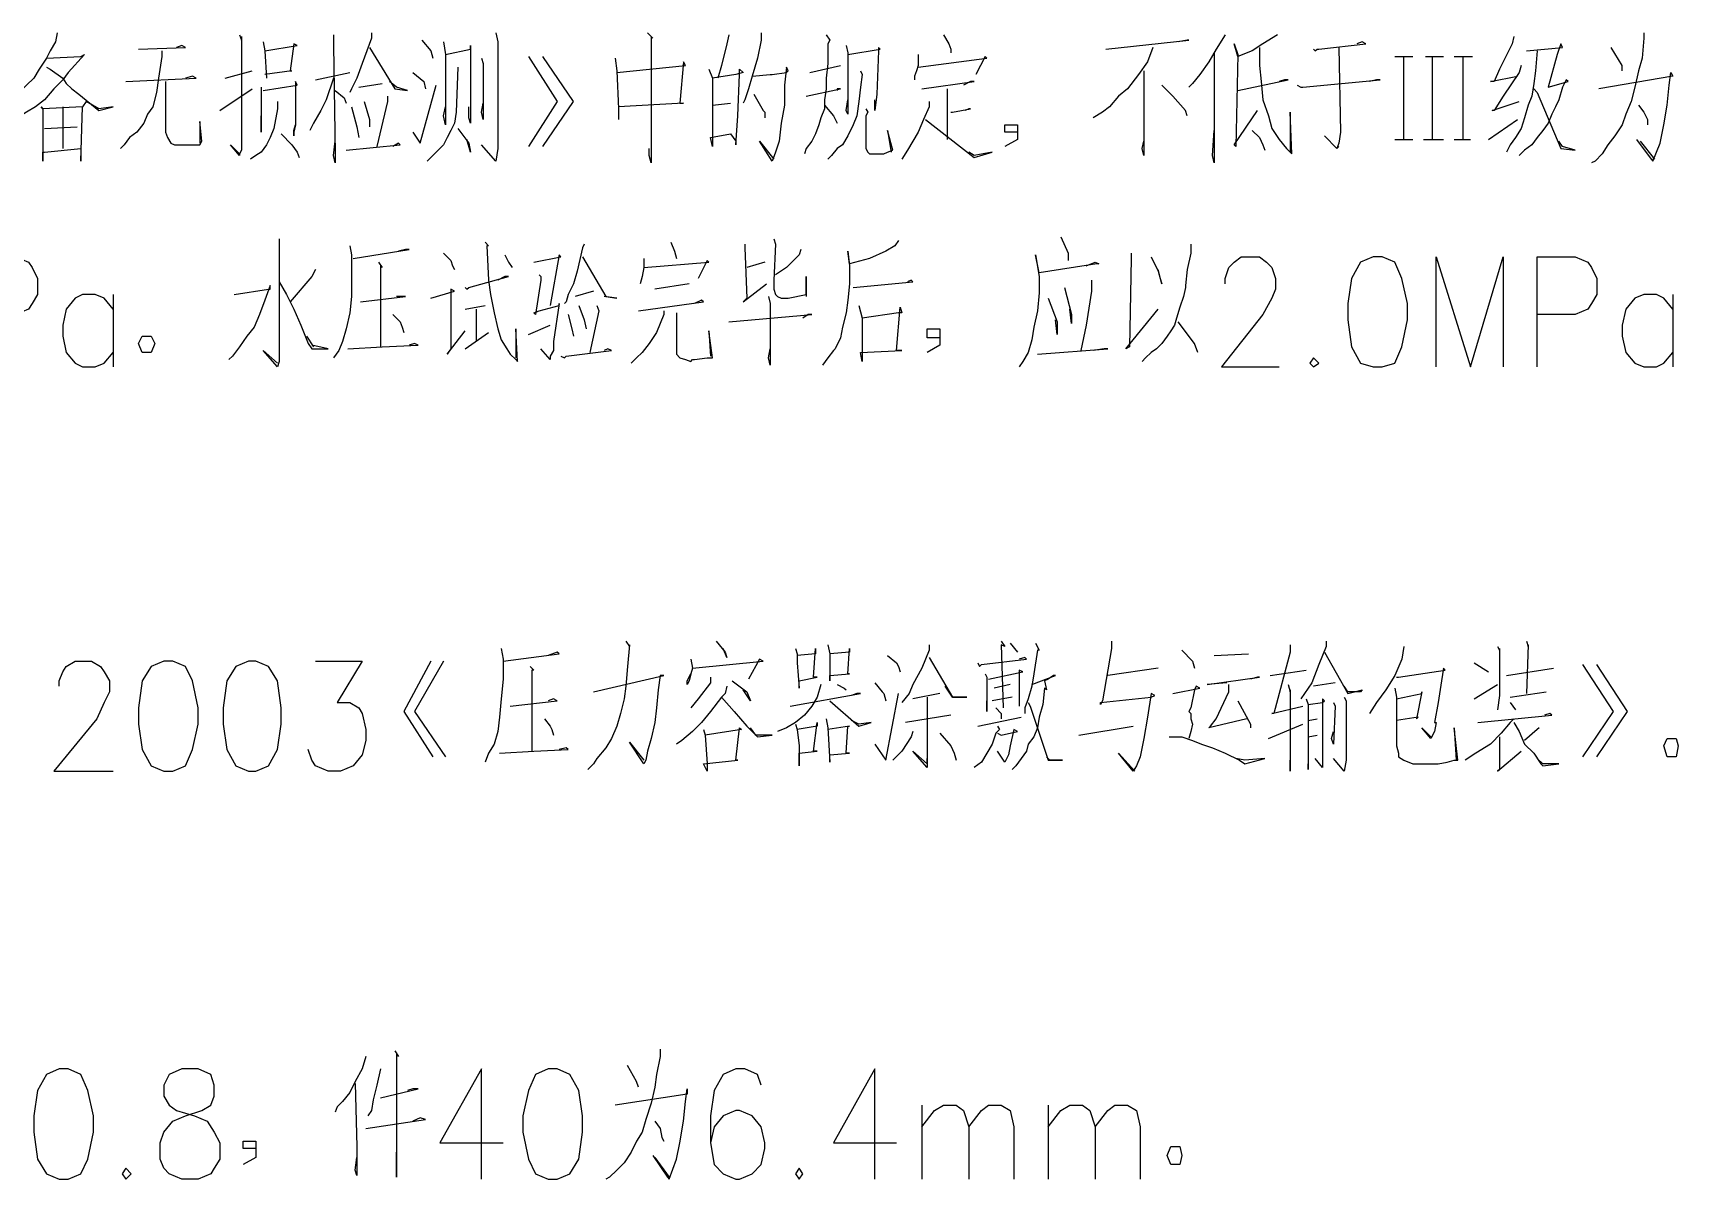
# Model space of a CAD drawing. Header units: millimetres. Extents: x -892 to 4698, y -3687 to 4524.
# Drawn here: x 3486 to 4080, y 3222 to 3636 of the extents above; entities that cross this region are included whole.
import ezdxf

# ---------------------------------------------------------------- set-up
doc = ezdxf.new("R2010")
doc.units = ezdxf.units.MM
doc.layers.add('1', color=7, linetype='Continuous')

msp = doc.modelspace()

# ---------------------------------------------------------------- linework, layer by layer
at = {"layer": '1', "color": 0, "lineweight": 25}
for points in [[(3494.34, 3636.13), (3493.69, 3632.88), (3491.73, 3629.62), (3490.43, 3627.01), (3487.82, 3623.1), (3485.87, 3619.84), (3483.26, 3617.24), (3481.96, 3615.93)], [(3560.16, 3635.48), (3560.81, 3633.53), (3560.81, 3634.83), (3560.81, 3593.77), (3560.16, 3592.47), (3560.16, 3591.82), (3556.9, 3595.73), (3560.16, 3592.47)], [(3594.05, 3635.48), (3594.05, 3632.88), (3594.05, 3631.57), (3594.7, 3592.47), (3594.7, 3589.21), (3594.05, 3591.82), (3594.7, 3597.03)], [(3607.74, 3636.13), (3607.74, 3634.18), (3604.48, 3625.06), (3602.52, 3619.84), (3600.57, 3615.93), (3599.92, 3614.63)], [(3652.7, 3636.13), (3653.36, 3632.88), (3653.36, 3627.01), (3653.36, 3613.32), (3653.36, 3600.94), (3653.36, 3594.43), (3652.7, 3589.86), (3647.49, 3595.73)], [(3707.45, 3636.13), (3709.4, 3634.18), (3708.75, 3634.83), (3708.75, 3589.21), (3708.1, 3591.82), (3708.1, 3594.43)], [(3736.77, 3635.48), (3736.12, 3632.22), (3734.17, 3624.4), (3732.86, 3619.84)], [(3748.5, 3636.13), (3748.5, 3633.53), (3747.2, 3627.01), (3745.25, 3620.49), (3743.94, 3615.93), (3742.64, 3612.02), (3741.99, 3610.72)], [(3771.97, 3635.48), (3773.27, 3633.53), (3772.62, 3632.22), (3772.62, 3625.06), (3771.97, 3619.84), (3771.97, 3615.93), (3771.31, 3612.02), (3771.31, 3608.76), (3770.01, 3605.5), (3769.36, 3602.9), (3768.06, 3599.64), (3766.75, 3597.03), (3764.8, 3594.43), (3764.15, 3592.47)], [(3814.33, 3635.48), (3816.28, 3632.22), (3816.93, 3630.27), (3816.93, 3628.97)], [(3915.99, 3635.48), (3912.73, 3630.27), (3910.13, 3625.71), (3906.87, 3621.15), (3904.26, 3617.89), (3902.96, 3616.58)], [(3934.89, 3635.48), (3929.68, 3632.22), (3925.77, 3629.62), (3920.55, 3627.66), (3919.25, 3632.22), (3920.55, 3628.31), (3919.9, 3595.08), (3919.25, 3595.73), (3927.72, 3608.11)], [(4067.19, 3636.13), (4067.19, 3634.18), (4066.54, 3627.01), (4065.23, 3622.45), (4063.93, 3616.58), (4062.62, 3611.37), (4060.67, 3606.81), (4059.37, 3602.9), (4056.76, 3598.99), (4054.15, 3595.73), (4052.2, 3592.47), (4049.59, 3589.86), (4048.29, 3589.21)], [(3532.14, 3629.62), (3532.14, 3627.66), (3530.84, 3619.84), (3530.18, 3614.63), (3528.88, 3609.41), (3526.93, 3606.81), (3525.62, 3603.55), (3523.02, 3600.29), (3520.41, 3598.34), (3518.45, 3595.73), (3517.15, 3594.43)], [(3523.67, 3630.27), (3540.61, 3630.92), (3539.31, 3631.57), (3537.35, 3630.92)], [(3568.64, 3632.88), (3569.29, 3629.62), (3569.94, 3619.84)], [(3569.29, 3629.62), (3581.02, 3631.57), (3579.71, 3632.22), (3578.41, 3622.45), (3579.06, 3622.45), (3569.29, 3621.15)], [(3607.09, 3630.92), (3616.21, 3615.93), (3620.77, 3615.28), (3616.86, 3616.58), (3614.25, 3618.54)], [(3625.98, 3633.53), (3629.24, 3629.62), (3629.89, 3627.01)], [(3633.81, 3632.88), (3634.46, 3628.31), (3634.46, 3616.58), (3634.46, 3608.11), (3634.46, 3602.9), (3633.81, 3606.16), (3634.46, 3609.41)], [(3634.46, 3628.31), (3643.58, 3630.27), (3643.58, 3631.57), (3643.58, 3619.19), (3643.58, 3608.76), (3643.58, 3608.11), (3643.58, 3603.55), (3642.93, 3605.5), (3642.93, 3609.41)], [(3779.13, 3631.57), (3779.79, 3628.97), (3779.79, 3610.72), (3779.79, 3606.81), (3779.13, 3608.11), (3779.79, 3612.02)], [(3779.79, 3628.31), (3791.52, 3630.27), (3790.87, 3630.92), (3790.87, 3629.62), (3790.21, 3613.98), (3789.56, 3608.11), (3789.56, 3610.07), (3789.56, 3612.02)], [(3889.92, 3630.92), (3887.97, 3625.71), (3884.71, 3621.15), (3880.8, 3615.93), (3877.54, 3613.32), (3874.28, 3609.41), (3871.68, 3607.46), (3868.42, 3605.5)], [(3872.98, 3630.27), (3902.96, 3633.53), (3902.31, 3633.53), (3899.05, 3632.88)], [(3928.37, 3630.92), (3928.37, 3624.4), (3929.03, 3618.54), (3929.68, 3612.02), (3931.63, 3606.16), (3932.94, 3601.59), (3935.54, 3597.68), (3938.15, 3594.43), (3940.1, 3592.47), (3939.45, 3607.46), (3939.45, 3593.12)], [(3947.93, 3630.27), (3948.58, 3629.62), (3949.23, 3630.27), (3949.88, 3630.27), (3966.82, 3632.22), (3965.52, 3632.88), (3963.57, 3632.22)], [(3957.05, 3630.92), (3957.7, 3600.29), (3957.05, 3596.38), (3956.4, 3594.43), (3951.84, 3598.99), (3956.4, 3594.43), (3957.05, 3595.08)], [(4020.26, 3634.83), (4019.61, 3632.22), (4015.05, 3623.1), (4013.1, 3618.54), (4011.79, 3618.54), (4021.57, 3620.49)], [(4028.74, 3629.62), (4028.08, 3622.45), (4027.43, 3617.89), (4026.78, 3613.32), (4025.48, 3610.07), (4024.17, 3605.5), (4022.87, 3601.59), (4020.92, 3598.34), (4018.96, 3595.73), (4017.66, 3593.12)], [(4024.83, 3629.62), (4037.86, 3630.92), (4037.21, 3632.22), (4035.91, 3628.31), (4032.65, 3616.58), (4039.82, 3618.54), (4039.16, 3619.19), (4037.86, 3616.58), (4036.56, 3612.02), (4035.25, 3609.41), (4033.95, 3606.81), (4032.65, 3603.55), (4030.69, 3600.94), (4028.74, 3598.34), (4026.78, 3595.73), (4024.17, 3593.77), (4022.22, 3591.82)], [(4059.37, 3622.45), (4059.37, 3624.4), (4055.46, 3630.92)], [(3490.43, 3627.01), (3502.81, 3627.66), (3504.12, 3628.31), (3498.25, 3621.8), (3496.3, 3619.19), (3493.04, 3615.93), (3489.78, 3612.02), (3486.52, 3609.41), (3483.26, 3607.46), (3480, 3605.5), (3478.05, 3604.85)], [(3490.43, 3623.75), (3491.73, 3623.1), (3496.3, 3619.84), (3497.6, 3617.89), (3499.55, 3615.93), (3502.16, 3613.98), (3509.33, 3608.11), (3514.54, 3609.41), (3509.33, 3608.76), (3504.77, 3611.37), (3503.46, 3609.41), (3489.13, 3608.76), (3488.48, 3609.41), (3489.13, 3608.76), (3489.13, 3589.86), (3489.13, 3593.12), (3489.78, 3593.12), (3502.81, 3594.43), (3502.81, 3589.86), (3503.46, 3609.41)], [(3639.02, 3623.75), (3638.37, 3607.46), (3637.72, 3603.55), (3636.41, 3600.94), (3635.11, 3598.34), (3633.81, 3595.73), (3631.2, 3593.12), (3629.89, 3591.82), (3627.94, 3589.86)], [(3647.49, 3627.01), (3648.14, 3625.06), (3648.14, 3604.85), (3647.49, 3607.46), (3648.14, 3610.72)], [(3664.44, 3627.66), (3674.86, 3611.37), (3664.44, 3595.08)], [(3669.65, 3595.08), (3680.73, 3611.37), (3669.65, 3627.66)], [(3695.72, 3627.01), (3696.37, 3622.45), (3697.02, 3608.76), (3697.02, 3604.85)], [(3696.37, 3621.8), (3721.13, 3624.4), (3720.48, 3625.71), (3719.18, 3610.72), (3720.48, 3610.72), (3697.02, 3609.41)], [(3745.25, 3620.49), (3751.76, 3621.15), (3752.41, 3621.15), (3757.63, 3621.8), (3758.28, 3622.45), (3757.63, 3623.75), (3756.98, 3617.24), (3756.98, 3610.07), (3755.67, 3603.55), (3755.02, 3597.03), (3753.72, 3593.12), (3752.41, 3589.86), (3747.85, 3597.03), (3753.07, 3590.52)], [(3766.1, 3621.8), (3777.18, 3624.4)], [(3805.2, 3628.31), (3805.2, 3625.71), (3805.2, 3624.4), (3804.55, 3622.45), (3803.9, 3620.49), (3803.9, 3619.19)], [(3805.2, 3623.75), (3829.97, 3627.01), (3829.32, 3627.66), (3826.06, 3621.15)], [(3912.08, 3628.97), (3912.08, 3589.21), (3911.43, 3591.82), (3912.08, 3600.94)], [(3977.25, 3627.66), (3983.77, 3627.66)], [(3980.51, 3597.68), (3980.51, 3627.66)], [(3988.33, 3627.66), (3994.85, 3627.66)], [(3990.94, 3597.68), (3990.94, 3627.66)], [(3998.76, 3627.66), (4005.28, 3627.66)], [(4002.02, 3597.68), (4002.02, 3627.66)], [(4022.87, 3624.4), (4022.22, 3621.8), (4016.35, 3613.32), (4013.1, 3608.11), (4012.44, 3608.11), (4022.22, 3611.37)], [(3519.11, 3618.54), (3544.52, 3619.84), (3543.22, 3620.49), (3540.61, 3619.84)], [(3533.44, 3618.54), (3533.44, 3616.58), (3533.44, 3610.07), (3533.44, 3603.55), (3533.44, 3600.29), (3534.09, 3598.34), (3535.4, 3596.38), (3536.7, 3595.73), (3538.66, 3595.73), (3541.26, 3595.73), (3545.83, 3595.73), (3546.48, 3597.03), (3545.83, 3604.2), (3545.83, 3596.38)], [(3554.95, 3619.84), (3564.72, 3622.45)], [(3568.64, 3615.28), (3581.02, 3617.24), (3580.37, 3618.54), (3580.37, 3602.9), (3579.71, 3600.29), (3579.71, 3598.99), (3579.71, 3600.94), (3580.37, 3602.9)], [(3594.05, 3619.84), (3591.44, 3612.02), (3589.49, 3608.11), (3586.88, 3603.55), (3585.58, 3600.94)], [(3587.53, 3619.19), (3599.92, 3621.8)], [(3603.18, 3616.58), (3611.65, 3617.89)], [(3622.73, 3621.8), (3626.64, 3618.54), (3627.29, 3615.93)], [(3729.61, 3623.1), (3730.91, 3619.84), (3730.91, 3610.72), (3730.91, 3602.9), (3730.91, 3595.08), (3730.26, 3598.34), (3737.43, 3599.64), (3739.38, 3597.03), (3739.38, 3595.73), (3740.03, 3606.16), (3740.68, 3621.15), (3740.68, 3623.1), (3741.99, 3621.8), (3739.38, 3621.15), (3730.91, 3619.84)], [(3784.35, 3622.45), (3785, 3621.15), (3784.35, 3616.58), (3783.7, 3611.37), (3783.04, 3606.16), (3781.74, 3602.9), (3779.79, 3598.99), (3777.83, 3595.73), (3775.88, 3594.43), (3773.92, 3591.82), (3772.62, 3590.52)], [(3806.51, 3615.93), (3825.41, 3618.54), (3824.1, 3618.54), (3821.5, 3617.24)], [(3886.67, 3622.45), (3886.67, 3619.84), (3886.67, 3593.12), (3886.67, 3591.82), (3886.01, 3594.43), (3886.67, 3597.03)], [(3920.55, 3615.28), (3938.8, 3619.19), (3937.5, 3619.19), (3935.54, 3618.54)], [(3942.06, 3617.24), (3943.36, 3616.58), (3944.02, 3616.58), (3972.04, 3619.19), (3970.73, 3619.19), (3968.13, 3618.54)], [(4064.58, 3597.68), (4069.79, 3590.52), (4070.45, 3589.86), (4073.05, 3596.38), (4074.36, 3602.9), (4075.66, 3610.07), (4076.31, 3617.24), (4076.96, 3621.8), (4077.61, 3620.49), (4050.89, 3615.93)], [(3552.99, 3608.11), (3564.72, 3615.93)], [(3567.98, 3616.58), (3567.98, 3613.98), (3567.98, 3600.29), (3567.98, 3602.9), (3567.98, 3606.16)], [(3594.7, 3615.28), (3597.96, 3612.67), (3598.61, 3610.72)], [(3613.6, 3613.32), (3613.6, 3611.37), (3609.69, 3595.08)], [(3622.73, 3600.29), (3625.33, 3596.38), (3631.2, 3617.24)], [(3745.9, 3613.98), (3749.16, 3608.11), (3749.81, 3607.46), (3749.81, 3605.5)], [(3764.8, 3613.32), (3777.18, 3615.93), (3775.88, 3615.93), (3775.88, 3615.28)], [(3815.63, 3615.93), (3815.63, 3613.98), (3815.63, 3597.68)], [(3902.31, 3606.16), (3901.65, 3608.11), (3897.09, 3613.32), (3893.18, 3617.24)], [(4027.43, 3615.93), (4028.74, 3614.63), (4037.21, 3594.43), (4042.42, 3593.77), (4037.86, 3595.08), (4036.56, 3597.03)], [(3496.3, 3609.41), (3496.3, 3594.43)], [(3573.85, 3611.37), (3573.85, 3608.76), (3572.55, 3601.59), (3571.24, 3598.34), (3569.94, 3595.73), (3567.98, 3593.12), (3566.03, 3591.82), (3564.07, 3590.52)], [(3600.57, 3609.41), (3602.52, 3602.25), (3603.18, 3598.34)], [(3605.13, 3611.37), (3607.09, 3604.85), (3607.09, 3602.25)], [(3730.91, 3610.07), (3737.43, 3610.72)], [(3771.31, 3610.07), (3774.57, 3606.16), (3775.88, 3603.55)], [(3786.3, 3608.76), (3786.96, 3607.46), (3786.3, 3606.16), (3786.3, 3595.73), (3786.3, 3594.43), (3786.96, 3593.12), (3787.61, 3592.47), (3788.91, 3592.47), (3792.82, 3592.47), (3794.12, 3593.12), (3796.08, 3593.77), (3794.12, 3600.94), (3795.43, 3593.12)], [(3809.11, 3611.37), (3809.11, 3609.41), (3807.16, 3604.85), (3805.2, 3600.29), (3803.25, 3597.03), (3801.29, 3593.77), (3799.34, 3590.52)], [(3816.93, 3607.46), (3817.59, 3607.46), (3824.1, 3608.76), (3823.45, 3608.76), (3822.15, 3608.11)], [(4065.23, 3610.07), (4067.19, 3607.46), (4068.49, 3604.85), (4068.49, 3602.9)], [(3489.78, 3601.59), (3501.51, 3602.25)], [(3639.02, 3601.59), (3642.93, 3596.38), (3643.58, 3593.12), (3642.28, 3597.68)], [(3807.81, 3604.85), (3825.41, 3591.17), (3831.92, 3593.12), (3825.41, 3591.82), (3823.45, 3593.12)], [(3841.05, 3600.29), (3836.48, 3600.29), (3836.48, 3602.9), (3841.05, 3602.9), (3841.05, 3597.68), (3836.48, 3595.08)], [(3925.77, 3600.94), (3928.37, 3598.34), (3929.68, 3595.73), (3930.33, 3593.77)], [(4011.14, 3597.68), (4021.57, 3604.85)], [(3575.15, 3599.64), (3579.06, 3595.73), (3581.02, 3593.12), (3581.67, 3591.17)], [(3598.61, 3593.77), (3618.16, 3595.73), (3617.51, 3596.38), (3615.56, 3595.08)], [(3977.25, 3597.68), (3983.77, 3597.68)], [(3987.68, 3597.68), (3994.85, 3597.68)], [(3998.76, 3597.68), (4004.62, 3597.68)], [(4065.88, 3597.03), (4071.1, 3590.52), (4070.45, 3590.52)], [(3574.5, 3561.84), (3574.5, 3558.58), (3574.5, 3520.78), (3574.5, 3517.52), (3573.85, 3515.57), (3568.64, 3521.43), (3573.85, 3516.87)], [(3599.92, 3559.23), (3600.57, 3555.98), (3600.57, 3548.81), (3600.57, 3540.99), (3599.92, 3535.12), (3598.61, 3529.26), (3597.31, 3524.69), (3596.01, 3521.43), (3594.05, 3518.83)], [(3648.79, 3560.54), (3650.1, 3559.23), (3649.45, 3559.23), (3650.1, 3546.85), (3650.75, 3541.64), (3652.05, 3535.12), (3653.36, 3529.26), (3654.66, 3525.35), (3656.61, 3522.09), (3657.92, 3520.13), (3659.87, 3518.18), (3660.52, 3517.52), (3659.87, 3529.26), (3659.87, 3518.83)], [(3684.64, 3559.89), (3683.99, 3558.58), (3682.03, 3550.11), (3680.73, 3545.55), (3678.77, 3541.64), (3678.12, 3539.03), (3677.47, 3538.38)], [(3715.92, 3560.54), (3717.22, 3557.28), (3717.87, 3554.67)], [(3742.64, 3559.89), (3742.64, 3558.58), (3743.29, 3540.33), (3741.99, 3539.03), (3750.46, 3545.55)], [(3753.07, 3561.84), (3753.72, 3559.89), (3753.07, 3546.85), (3753.07, 3543.59), (3753.72, 3541.64), (3754.37, 3540.99), (3755.67, 3540.33), (3756.98, 3540.33), (3758.28, 3540.33), (3764.8, 3541.64), (3764.8, 3548.15), (3764.8, 3540.99)], [(3798.03, 3561.19), (3796.73, 3559.23), (3793.47, 3557.28), (3787.61, 3554.67), (3780.44, 3552.72), (3779.79, 3557.28), (3780.44, 3552.06), (3780.44, 3551.41), (3780.44, 3545.55), (3779.79, 3539.68), (3779.13, 3535.12), (3777.83, 3529.91), (3777.18, 3526), (3775.22, 3522.09), (3774.57, 3521.43), (3772.62, 3518.83), (3770.66, 3516.22)], [(3856.69, 3562.49), (3859.29, 3556.63), (3859.29, 3554.02)], [(3903.61, 3559.89), (3903.61, 3557.28), (3903.61, 3556.63), (3902.31, 3550.76), (3901.65, 3544.9), (3901.65, 3544.24), (3901, 3540.99), (3899.7, 3537.08), (3898.4, 3533.17), (3897.74, 3530.56), (3896.44, 3528.6), (3895.14, 3526.65), (3893.18, 3524.04), (3891.23, 3522.09), (3889.27, 3520.78), (3887.32, 3518.83), (3886.01, 3517.52)], [(3465.67, 3515.57), (3465.67, 3555.32), (3479.35, 3555.32), (3483.91, 3553.37), (3485.22, 3551.41), (3487.17, 3547.5), (3487.17, 3541.64), (3485.22, 3538.38), (3483.91, 3536.42), (3479.35, 3534.47), (3465.67, 3534.47)], [(3601.22, 3554.67), (3621.42, 3557.93), (3620.12, 3557.93), (3617.51, 3557.28)], [(3610.34, 3553.37), (3611.65, 3551.41), (3611, 3552.06), (3611, 3522.74)], [(3633.81, 3556.63), (3636.41, 3554.02), (3637.06, 3552.06), (3637.72, 3550.76)], [(3655.96, 3555.98), (3657.27, 3553.37), (3658.57, 3551.41)], [(3666.39, 3553.37), (3676.17, 3555.32), (3675.51, 3555.98), (3672.26, 3537.73)], [(3683.99, 3555.32), (3692.46, 3540.99), (3696.37, 3540.33), (3691.81, 3540.99)], [(3706.14, 3554.67), (3706.14, 3551.41), (3705.49, 3548.15), (3704.84, 3545.55)], [(3706.14, 3551.41), (3729.61, 3553.37), (3728.95, 3554.02), (3725.7, 3547.5)], [(3749.81, 3553.37), (3743.29, 3551.41)], [(3762.84, 3557.93), (3762.19, 3555.98), (3757.63, 3551.41), (3753.72, 3548.81)], [(3865.81, 3552.06), (3869.07, 3553.37), (3870.37, 3552.72), (3869.72, 3552.72), (3848.87, 3549.46), (3847.56, 3555.98), (3848.87, 3548.15), (3848.87, 3542.29), (3848.22, 3535.77), (3846.91, 3529.91), (3846.26, 3525.35), (3844.96, 3520.78), (3843, 3517.52), (3841.7, 3515.57)], [(3882.1, 3556.63), (3882.1, 3554.67), (3881.45, 3522.74), (3880.15, 3522.09), (3891.88, 3536.42)], [(3889.27, 3555.32), (3891.88, 3550.11), (3892.53, 3547.5), (3893.18, 3545.55), (3891.88, 3550.76)], [(3915.99, 3545.55), (3915.99, 3547.5), (3917.3, 3551.41), (3919.25, 3553.37), (3921.86, 3555.32), (3928.37, 3555.32), (3930.98, 3553.37), (3932.94, 3551.41), (3934.24, 3547.5), (3934.24, 3543.59), (3932.94, 3540.33), (3929.68, 3534.47), (3914.69, 3515.57), (3935.54, 3515.57)], [(3969.43, 3555.32), (3964.87, 3553.37), (3961.61, 3547.5), (3960.31, 3538.38), (3960.31, 3532.51), (3961.61, 3522.74), (3964.87, 3516.87), (3969.43, 3515.57), (3972.69, 3515.57), (3977.25, 3516.87), (3979.86, 3522.74), (3981.81, 3532.51), (3981.81, 3538.38), (3979.86, 3547.5), (3977.25, 3553.37), (3972.69, 3555.32), (3969.43, 3555.32)], [(3992.24, 3515.57), (3992.24, 3555.32), (4004.62, 3515.57), (4016.35, 3555.32), (4016.35, 3515.57)], [(4028.74, 3515.57), (4028.74, 3555.32), (4042.42, 3555.32), (4046.98, 3553.37), (4048.29, 3551.41), (4050.24, 3547.5), (4050.24, 3541.64), (4048.29, 3538.38), (4046.98, 3536.42), (4042.42, 3534.47), (4028.74, 3534.47)], [(3587.53, 3550.76), (3586.23, 3548.15), (3578.41, 3539.03)], [(3641.63, 3544.24), (3642.28, 3543.59), (3642.93, 3544.24), (3657.27, 3548.15), (3655.96, 3548.15), (3653.36, 3546.85)], [(3668.35, 3548.81), (3669, 3548.15), (3669, 3546.85), (3667.04, 3534.47), (3666.39, 3535.12), (3668.35, 3535.77), (3675.51, 3537.73), (3675.51, 3538.38), (3673.56, 3524.69), (3673.56, 3521.43), (3672.26, 3519.48), (3672.26, 3518.18), (3669, 3522.09)], [(3781.74, 3544.24), (3803.25, 3546.2), (3802.6, 3546.85), (3801.29, 3546.2)], [(3867.77, 3546.85), (3867.77, 3542.94), (3865.81, 3530.56), (3863.86, 3521.43)], [(3514.54, 3536.42), (3511.29, 3540.33), (3508.03, 3541.64), (3503.46, 3541.64), (3500.86, 3540.33), (3497.6, 3536.42), (3496.3, 3530.56), (3496.3, 3526.65), (3497.6, 3520.78), (3500.86, 3516.87), (3503.46, 3515.57), (3508.03, 3515.57), (3511.29, 3516.87), (3514.54, 3520.78)], [(3514.54, 3541.64), (3514.54, 3515.57)], [(3558.21, 3541.64), (3570.59, 3543.59), (3571.24, 3543.59), (3571.24, 3544.9), (3569.29, 3539.68), (3567.33, 3534.47), (3565.38, 3529.91), (3562.77, 3526.65), (3560.16, 3522.74), (3557.56, 3519.48), (3556.25, 3518.18)], [(3574.5, 3546.2), (3577.11, 3541.64), (3579.71, 3536.42), (3582.32, 3530.56), (3584.93, 3524.04), (3586.23, 3522.09), (3592.1, 3522.09), (3586.23, 3523.39)], [(3603.83, 3539.03), (3620.12, 3540.99), (3619.47, 3540.99), (3616.86, 3540.99)], [(3629.24, 3540.33), (3637.72, 3542.94), (3636.41, 3543.59), (3636.41, 3541.64), (3636.41, 3522.09), (3635.11, 3520.13), (3641.63, 3528.6)], [(3687.9, 3542.94), (3681.38, 3540.99)], [(3722.44, 3545.55), (3710.05, 3543.59)], [(3751.11, 3540.99), (3751.76, 3538.38), (3751.76, 3516.22), (3751.11, 3518.83), (3751.76, 3522.09)], [(3857.99, 3544.24), (3860.6, 3534.47), (3860.6, 3531.21), (3859.95, 3536.42)], [(4077.61, 3536.42), (4074.36, 3540.33), (4071.75, 3541.64), (4067.19, 3541.64), (4063.93, 3540.33), (4060.67, 3536.42), (4059.37, 3530.56), (4059.37, 3526.65), (4060.67, 3520.78), (4063.93, 3516.87), (4067.19, 3515.57), (4071.75, 3515.57), (4074.36, 3516.87), (4077.61, 3520.78)], [(4077.61, 3541.64), (4077.61, 3515.57)], [(3615.56, 3534.47), (3618.16, 3531.86), (3618.82, 3529.91), (3619.47, 3527.95)], [(3641.63, 3536.42), (3648.79, 3537.73)], [(3645.54, 3536.42), (3645.54, 3524.69)], [(3678.77, 3534.47), (3680.08, 3529.26), (3680.73, 3526.65)], [(3682.68, 3537.73), (3684.64, 3532.51), (3685.29, 3529.26)], [(3689.2, 3537.73), (3689.85, 3535.77), (3686.59, 3520.78)], [(3713.31, 3535.77), (3713.31, 3534.47), (3710.71, 3527.95), (3708.1, 3524.04), (3705.49, 3520.78), (3703.54, 3518.83), (3701.58, 3516.87)], [(3704.19, 3535.77), (3727.65, 3539.03), (3727, 3539.68), (3724.39, 3538.38)], [(3717.87, 3535.12), (3717.87, 3533.82), (3717.87, 3527.95), (3717.87, 3523.39), (3717.87, 3520.13), (3719.18, 3518.83), (3721.13, 3518.18), (3723.09, 3517.52), (3723.74, 3518.18), (3724.39, 3518.18), (3728.95, 3518.83), (3730.91, 3518.83), (3729.61, 3528.6), (3730.26, 3519.48)], [(3736.77, 3531.86), (3766.75, 3534.47), (3765.45, 3534.47), (3763.49, 3533.17)], [(3783.7, 3537.73), (3785, 3533.17), (3785, 3526.65), (3785, 3517.52), (3784.35, 3520.78), (3799.34, 3521.43), (3797.38, 3521.43), (3798.69, 3537.08), (3799.34, 3535.12), (3798.03, 3535.12), (3785, 3533.17)], [(3852.13, 3540.33), (3855.38, 3531.86), (3855.38, 3527.3), (3854.73, 3532.51)], [(3664.44, 3527.3), (3672.26, 3530.56)], [(3813.02, 3526), (3808.46, 3526), (3808.46, 3529.26), (3813.02, 3529.26), (3813.02, 3523.39), (3808.46, 3520.78)], [(3906.22, 3520.78), (3904.91, 3524.04), (3899.05, 3531.86)], [(3528.23, 3526.65), (3529.53, 3524.04), (3528.23, 3520.78), (3524.97, 3520.78), (3523.67, 3524.04), (3524.97, 3526.65), (3528.23, 3526.65)], [(3584.28, 3526.65), (3586.88, 3522.74)], [(3599.27, 3522.09), (3611.65, 3522.74), (3624.68, 3523.39), (3623.38, 3524.04), (3621.42, 3523.39)], [(3641.63, 3522.09), (3650.1, 3527.95)], [(3676.17, 3519.48), (3677.47, 3518.83), (3678.12, 3519.48), (3694.41, 3521.43), (3693.11, 3522.09), (3691.81, 3521.43)], [(3848.22, 3520.13), (3873.63, 3522.09), (3872.33, 3522.09), (3868.42, 3521.43)], [(3947.93, 3518.83), (3946.62, 3516.87), (3947.93, 3515.57), (3949.88, 3516.87), (3947.93, 3518.83)], [(3699.63, 3416.51), (3700.93, 3414.56), (3700.93, 3415.21), (3700.28, 3407.39), (3699.63, 3400.22), (3698.98, 3395.66), (3697.67, 3390.44), (3696.37, 3385.88), (3694.41, 3381.32), (3692.46, 3378.06), (3689.2, 3374.15), (3687.9, 3372.2), (3685.94, 3370.24)], [(3732.21, 3416.51), (3735.47, 3412.6), (3736.12, 3410.65), (3734.82, 3413.9)], [(3835.18, 3416.51), (3836.48, 3414.56), (3835.18, 3415.21), (3835.83, 3392.4)], [(3838.44, 3415.86), (3841.05, 3412.6)], [(3847.56, 3415.86), (3848.87, 3413.25), (3848.22, 3413.25), (3846.91, 3404.78), (3846.26, 3400.22), (3844.96, 3395.66), (3843.65, 3392.4), (3843.65, 3390.44)], [(3874.93, 3416.51), (3874.93, 3413.9), (3871.68, 3395), (3871.02, 3393.7), (3871.02, 3394.35), (3889.27, 3396.31), (3890.58, 3396.96), (3889.27, 3397.61), (3887.97, 3389.14), (3886.67, 3381.32), (3885.36, 3374.8), (3884.06, 3371.54), (3882.76, 3369.59), (3877.54, 3376.11), (3883.41, 3369.59)], [(3952.49, 3416.51), (3952.49, 3414.56), (3949.88, 3408.04), (3947.27, 3401.52), (3944.67, 3397.61), (3943.36, 3395.66)], [(4024.83, 3416.51), (4025.48, 3414.56), (4025.48, 3415.21), (4024.83, 3397.61)], [(3654.66, 3413.9), (3655.31, 3409.99), (3655.31, 3402.83), (3654.66, 3395.66), (3654.01, 3389.14), (3653.36, 3383.93), (3652.05, 3379.36), (3650.1, 3376.11), (3648.79, 3372.85)], [(3655.31, 3409.34), (3675.51, 3411.95), (3674.86, 3412.6), (3671.6, 3411.3)], [(3723.09, 3409.99), (3723.74, 3406.74), (3723.09, 3404.78), (3722.44, 3402.17), (3721.78, 3400.87), (3721.78, 3402.17), (3723.09, 3404.78)], [(3723.74, 3406.74), (3749.16, 3409.34), (3747.85, 3409.99), (3743.94, 3402.83)], [(3760.89, 3413.9), (3761.54, 3411.95), (3761.54, 3408.69), (3762.19, 3399.57), (3762.19, 3402.17), (3768.71, 3403.48), (3767.4, 3403.48), (3768.06, 3413.9), (3768.06, 3411.95), (3761.54, 3411.3)], [(3772.62, 3415.21), (3773.27, 3411.95), (3773.27, 3406.74), (3773.27, 3402.17), (3773.27, 3404.13), (3780.44, 3404.78), (3779.79, 3404.78), (3780.44, 3413.9), (3780.44, 3412.6), (3773.27, 3411.95)], [(3794.12, 3411.3), (3797.38, 3408.69), (3798.03, 3407.39), (3798.69, 3405.43)], [(3809.11, 3415.21), (3809.11, 3413.25), (3806.51, 3406.74), (3803.25, 3400.87), (3801.94, 3397.61), (3799.34, 3394.35)], [(3809.11, 3410.65), (3817.59, 3396.31), (3822.8, 3396.31), (3817.59, 3396.31), (3814.98, 3400.22)], [(3826.71, 3408.69), (3827.36, 3407.39), (3828.01, 3408.04), (3844.3, 3409.99), (3843.65, 3410.65), (3841.7, 3409.99)], [(3900.35, 3413.25), (3904.26, 3409.34), (3904.91, 3406.74)], [(3912.08, 3411.3), (3924.46, 3411.95)], [(3939.45, 3415.21), (3939.45, 3412.6), (3933.59, 3390.44), (3932.94, 3390.44), (3944.02, 3393.05)], [(3951.84, 3412.6), (3960.31, 3397.61), (3965.52, 3398.92), (3964.87, 3398.26), (3960.31, 3398.26), (3959, 3400.22)], [(3980.51, 3414.56), (3979.86, 3409.99), (3977.25, 3404.13), (3973.99, 3398.92), (3970.73, 3394.35), (3968.13, 3390.44)], [(4014.4, 3414.56), (4015.05, 3413.25), (4015.05, 3413.9), (4015.05, 3396.96), (4014.4, 3391.75)], [(3494.99, 3400.22), (3494.99, 3402.17), (3496.3, 3405.43), (3497.6, 3407.39), (3500.86, 3409.34), (3506.72, 3409.34), (3509.98, 3407.39), (3511.29, 3405.43), (3513.24, 3402.17), (3513.24, 3398.26), (3511.29, 3394.35), (3508.68, 3388.49), (3493.04, 3369.59), (3514.54, 3369.59)], [(3532.79, 3409.34), (3528.23, 3407.39), (3524.97, 3402.17), (3523.67, 3392.4), (3523.67, 3386.53), (3524.97, 3377.41), (3528.23, 3371.54), (3532.79, 3369.59), (3536.05, 3369.59), (3540.61, 3371.54), (3543.22, 3377.41), (3545.17, 3386.53), (3545.17, 3392.4), (3543.22, 3402.17), (3540.61, 3407.39), (3536.05, 3409.34), (3532.79, 3409.34)], [(3563.42, 3409.34), (3558.86, 3407.39), (3555.6, 3402.17), (3554.3, 3392.4), (3554.3, 3386.53), (3555.6, 3377.41), (3558.86, 3371.54), (3563.42, 3369.59), (3566.03, 3369.59), (3570.59, 3371.54), (3573.85, 3377.41), (3575.15, 3386.53), (3575.15, 3392.4), (3573.85, 3402.17), (3570.59, 3407.39), (3566.03, 3409.34), (3563.42, 3409.34)], [(3587.53, 3409.34), (3604.48, 3409.34), (3595.35, 3394.35), (3599.92, 3394.35), (3603.18, 3392.4), (3604.48, 3390.44), (3605.78, 3384.58), (3605.78, 3380.67), (3604.48, 3375.45), (3601.22, 3371.54), (3596.66, 3369.59), (3592.1, 3369.59), (3587.53, 3371.54), (3586.23, 3373.5), (3584.93, 3377.41)], [(3629.24, 3409.34), (3619.47, 3391.09), (3629.89, 3374.8)], [(3633.81, 3409.34), (3623.38, 3391.09), (3634.46, 3374.8)], [(3665.09, 3407.39), (3666.39, 3406.08), (3665.74, 3406.08), (3665.74, 3376.76)], [(3687.9, 3398.26), (3713.31, 3404.13), (3712.01, 3404.13), (3711.36, 3398.92), (3710.71, 3392.4), (3710.05, 3387.18), (3708.75, 3381.32), (3707.45, 3376.76), (3706.8, 3373.5), (3706.14, 3372.2), (3700.93, 3380.02), (3706.14, 3373.5)], [(3829.32, 3404.78), (3829.97, 3403.48), (3829.97, 3395), (3829.97, 3391.09), (3829.97, 3393.05), (3829.97, 3395)], [(3830.62, 3402.83), (3843, 3405.43), (3841.7, 3406.08), (3841.7, 3403.48), (3841.7, 3393.05)], [(3846.26, 3400.87), (3854.73, 3404.13), (3854.08, 3404.13), (3852.13, 3402.83), (3850.82, 3402.17), (3851.47, 3398.92), (3850.82, 3399.57), (3850.17, 3393.7), (3848.87, 3389.14), (3848.22, 3385.23), (3846.91, 3381.97), (3844.96, 3379.36), (3844.3, 3376.76), (3842.35, 3374.15), (3840.39, 3371.54), (3839.09, 3370.24)], [(3891.88, 3406.74), (3873.63, 3404.13)], [(3932.28, 3404.13), (3945.32, 3406.08)], [(3977.9, 3403.48), (3978.56, 3403.48), (3995.5, 3406.08), (3994.85, 3406.74), (3994.2, 3402.17), (3992.89, 3394.35), (3991.59, 3387.18), (3992.24, 3387.18), (3991.59, 3383.93), (3990.29, 3381.32), (3987.03, 3385.23), (3990.29, 3381.97)], [(4005.93, 3408.69), (4011.14, 3405.43)], [(4017.66, 3404.13), (4034.6, 3406.74)], [(4045.03, 3408.04), (4056.11, 3391.09), (4045.03, 3374.8)], [(4050.24, 3374.8), (4061.32, 3391.09), (4050.24, 3408.04)], [(3736.12, 3400.22), (3735.47, 3397.61), (3734.17, 3396.31), (3730.26, 3391.09), (3727, 3387.18), (3723.74, 3383.93), (3719.83, 3380.67), (3717.87, 3379.36)], [(3730.26, 3403.48), (3730.26, 3401.52), (3725.7, 3395.66), (3723.09, 3392.4)], [(3738.08, 3402.17), (3743.29, 3398.26), (3744.59, 3395), (3741.99, 3398.92)], [(3770.01, 3400.87), (3768.71, 3396.31), (3766.75, 3393.05), (3764.15, 3389.79), (3760.89, 3387.18), (3757.63, 3385.23), (3754.37, 3383.93)], [(3775.88, 3400.87), (3778.48, 3399.57), (3779.13, 3398.92)], [(3789.56, 3401.52), (3792.17, 3398.26), (3792.82, 3397.61), (3793.47, 3395)], [(3838.44, 3400.87), (3832.57, 3399.57)], [(3897.09, 3397.61), (3906.87, 3399.57), (3905.56, 3400.22), (3904.91, 3398.92), (3903.61, 3392.4), (3902.96, 3391.09), (3903.61, 3390.44), (3903.61, 3388.49), (3904.26, 3386.53), (3903.61, 3383.93), (3902.96, 3381.32)], [(3916.64, 3401.52), (3909.48, 3400.87), (3928.37, 3403.48), (3927.72, 3403.48), (3925.12, 3402.83)], [(3923.81, 3388.49), (3910.13, 3385.23), (3910.78, 3385.88), (3912.73, 3388.49), (3917.3, 3398.26), (3917.3, 3400.87)], [(3938.8, 3400.87), (3939.45, 3398.26), (3939.45, 3398.92), (3939.45, 3389.14), (3939.45, 3377.41), (3939.45, 3376.76), (3939.45, 3369.59), (3939.45, 3371.54), (3939.45, 3373.5)], [(3955.75, 3401.52), (3947.93, 3400.22)], [(3977.25, 3399.57), (3977.9, 3396.31), (3977.9, 3378.71), (3978.56, 3376.11), (3978.56, 3374.8), (3980.51, 3373.5), (3983.77, 3372.2), (3988.33, 3372.2), (3992.89, 3372.2), (3996.15, 3372.85), (3998.76, 3373.5), (4000.06, 3373.5), (3998.76, 3385.23), (3999.41, 3373.5)], [(3977.9, 3395.66), (3987.03, 3397.61), (3987.03, 3398.26), (3985.07, 3388.49), (3985.72, 3389.14), (3977.9, 3387.84)], [(4005.93, 3395.66), (4014.4, 3400.87)], [(4018.96, 3396.31), (4031.99, 3398.26)], [(3657.92, 3393.05), (3674.86, 3395), (3673.56, 3395.66), (3671.6, 3395)], [(3734.17, 3396.31), (3738.73, 3391.09), (3743.29, 3385.88), (3747.2, 3381.97), (3752.41, 3382.62), (3746.55, 3382.62), (3744.59, 3385.23)], [(3758.93, 3393.05), (3784.35, 3397.61), (3783.04, 3397.61), (3781.09, 3396.96)], [(3773.27, 3395), (3783.7, 3385.88), (3788.26, 3387.18), (3783.7, 3386.53), (3781.09, 3387.84)], [(3789.56, 3379.36), (3793.47, 3373.5), (3798.03, 3397.61)], [(3813.02, 3397.61), (3803.25, 3395.66)], [(3808.46, 3396.31), (3808.46, 3374.15), (3808.46, 3370.89), (3803.25, 3376.76), (3808.46, 3372.2), (3808.46, 3374.15)], [(3839.09, 3396.31), (3831.92, 3395)], [(3833.23, 3392.4), (3835.18, 3390.44), (3835.18, 3388.49)], [(3844.96, 3394.35), (3845.61, 3393.05), (3852.13, 3373.5), (3857.34, 3373.5), (3852.78, 3373.5), (3851.47, 3374.8)], [(3920.55, 3395), (3925.12, 3386.53), (3925.12, 3385.23)], [(3945.32, 3395.66), (3945.97, 3393.7), (3945.97, 3370.24), (3945.97, 3372.2)], [(3945.97, 3393.7), (3951.18, 3394.35), (3951.84, 3395), (3951.18, 3395.66), (3951.18, 3387.18), (3951.18, 3377.41), (3951.18, 3373.5), (3951.18, 3370.89), (3948.58, 3374.15)], [(3955.09, 3394.35), (3955.75, 3393.05), (3955.09, 3379.36), (3954.44, 3381.32), (3955.09, 3383.93)], [(3959, 3396.31), (3959.66, 3395), (3959.66, 3373.5), (3959, 3369.59), (3955.09, 3374.15)], [(4018.96, 3394.35), (4020.92, 3391.75)], [(3670.3, 3388.49), (3672.26, 3385.88), (3672.91, 3384.58), (3673.56, 3382.62)], [(3760.89, 3386.53), (3761.54, 3384.58), (3762.19, 3378.71), (3762.19, 3377.41), (3762.19, 3371.54), (3762.19, 3376.11), (3768.71, 3376.76), (3767.4, 3376.76), (3768.71, 3387.18), (3768.71, 3385.88), (3761.54, 3384.58)], [(3771.97, 3388.49), (3772.62, 3385.23), (3773.27, 3372.85), (3773.27, 3375.45), (3780.44, 3376.11), (3779.13, 3376.11), (3779.79, 3385.88), (3780.44, 3385.88), (3772.62, 3384.58)], [(3816.93, 3389.79), (3800.64, 3387.18)], [(3826.71, 3385.88), (3842.35, 3389.14)], [(3931.63, 3381.32), (3944.02, 3386.53)], [(3945.97, 3387.84), (3949.23, 3388.49)], [(4020.26, 3388.49), (4018.96, 3387.18), (4015.7, 3383.27), (4011.79, 3379.36), (4006.58, 3376.11), (4002.67, 3373.5)], [(4007.23, 3387.18), (4033.95, 3389.79), (4033.3, 3390.44), (4031.34, 3389.79)], [(4020.26, 3387.18), (4022.22, 3383.93), (4024.17, 3379.36), (4027.43, 3376.11), (4030.04, 3372.2), (4030.69, 3371.54), (4036.56, 3372.2), (4030.69, 3372.2), (4028.74, 3374.15)], [(3727.65, 3384.58), (3728.3, 3382.62), (3728.95, 3372.2), (3728.95, 3369.59), (3727.65, 3372.2), (3740.03, 3373.5), (3739.38, 3373.5), (3740.68, 3385.23), (3741.34, 3384.58), (3728.3, 3382.62)], [(3803.25, 3383.93), (3802.6, 3381.97), (3799.34, 3376.76), (3796.08, 3373.5)], [(3813.02, 3383.27), (3816.93, 3378.71), (3818.24, 3376.11), (3818.89, 3373.5)], [(3833.88, 3385.88), (3834.53, 3384.58), (3833.23, 3383.27), (3831.92, 3379.36), (3829.97, 3376.11), (3828.01, 3372.85), (3825.41, 3370.89)], [(3833.88, 3383.27), (3835.18, 3382.62), (3841.05, 3383.93), (3839.74, 3384.58), (3838.44, 3378.71), (3837.79, 3375.45), (3836.48, 3372.85), (3833.88, 3376.76)], [(3863.2, 3382.62), (3882.76, 3385.88)], [(3895.79, 3381.97), (3900.35, 3381.97), (3904.26, 3380.67), (3907.52, 3379.36), (3911.43, 3378.06), (3915.99, 3376.11), (3921.21, 3373.5), (3923.16, 3372.2), (3930.33, 3374.15), (3923.16, 3373.5), (3919.9, 3374.15)], [(3945.97, 3381.97), (3949.23, 3382.62)], [(4015.05, 3381.97), (4015.05, 3380.02), (4015.05, 3370.24), (4014.4, 3369.59), (4022.87, 3376.76)], [(4029.39, 3385.23), (4028.74, 3384.58), (4024.17, 3380.67)], [(4078.92, 3381.32), (4079.57, 3378.71), (4078.92, 3374.8), (4075.66, 3374.8), (4074.36, 3378.71), (4075.66, 3381.32), (4078.92, 3381.32)], [(3654.01, 3376.11), (3666.39, 3376.76), (3678.77, 3377.41), (3678.12, 3378.06), (3675.51, 3377.41)], [(3616.21, 3268.57), (3617.51, 3266.62), (3616.86, 3267.92), (3616.86, 3222.96), (3616.86, 3226.87), (3616.86, 3232.08)], [(3712.01, 3269.23), (3712.01, 3266.62), (3710.71, 3260.1), (3710.05, 3255.54), (3708.75, 3249.68), (3706.8, 3243.81), (3705.49, 3239.25), (3703.54, 3235.99), (3701.58, 3232.08), (3698.98, 3228.17), (3696.37, 3225.56), (3693.76, 3222.96), (3692.46, 3222.3)], [(3494.99, 3262.06), (3490.43, 3260.1), (3487.17, 3254.24), (3485.87, 3245.11), (3485.87, 3239.25), (3487.17, 3229.47), (3490.43, 3224.26), (3494.99, 3222.3), (3498.25, 3222.3), (3502.81, 3224.26), (3505.42, 3229.47), (3507.38, 3239.25), (3507.38, 3245.11), (3505.42, 3254.24), (3502.81, 3260.1), (3498.25, 3262.06), (3494.99, 3262.06)], [(3539.31, 3262.06), (3534.75, 3260.1), (3532.79, 3256.19), (3532.79, 3252.28), (3534.75, 3249.02), (3537.35, 3247.07), (3543.87, 3245.11), (3548.43, 3243.16), (3551.04, 3239.25), (3552.99, 3235.34), (3552.99, 3229.47), (3551.04, 3226.21), (3549.74, 3224.26), (3545.17, 3222.3), (3539.31, 3222.3), (3534.75, 3224.26), (3532.79, 3226.21), (3531.49, 3229.47), (3531.49, 3235.34), (3532.79, 3239.25), (3536.05, 3243.16), (3540.61, 3245.11), (3546.48, 3247.07), (3549.74, 3249.02), (3551.04, 3252.28), (3551.04, 3256.19), (3549.74, 3260.1), (3545.17, 3262.06), (3539.31, 3262.06)], [(3605.78, 3266.62), (3604.48, 3262.06), (3601.87, 3257.5), (3599.92, 3253.59), (3597.31, 3250.33), (3595.35, 3248.37), (3594.7, 3246.42)], [(3611, 3262.06), (3609.69, 3256.19), (3608.39, 3250.98), (3607.74, 3247.07), (3606.43, 3245.11)], [(3647.49, 3222.3), (3647.49, 3262.06), (3632.5, 3235.34), (3655.31, 3235.34)], [(3671.6, 3262.06), (3667.04, 3260.1), (3664.44, 3254.24), (3662.48, 3245.11), (3662.48, 3239.25), (3664.44, 3229.47), (3667.04, 3224.26), (3671.6, 3222.3), (3674.86, 3222.3), (3679.42, 3224.26), (3682.68, 3229.47), (3683.99, 3239.25), (3683.99, 3245.11), (3682.68, 3254.24), (3679.42, 3260.1), (3674.86, 3262.06), (3671.6, 3262.06)], [(3704.19, 3255.54), (3703.54, 3257.5), (3700.28, 3263.36)], [(3748.5, 3256.19), (3747.2, 3260.1), (3742.64, 3262.06), (3739.38, 3262.06), (3734.82, 3260.1), (3731.56, 3254.24), (3730.26, 3245.11), (3730.26, 3235.34), (3731.56, 3227.52), (3734.82, 3224.26), (3739.38, 3222.3), (3740.68, 3222.3), (3745.25, 3224.26), (3748.5, 3227.52), (3749.81, 3233.38), (3749.81, 3235.34), (3748.5, 3241.2), (3745.25, 3245.11), (3740.68, 3247.07), (3739.38, 3247.07), (3734.82, 3245.11), (3731.56, 3241.2), (3730.26, 3235.34)], [(3789.56, 3222.3), (3789.56, 3262.06), (3774.57, 3235.34), (3797.38, 3235.34)], [(3601.87, 3256.84), (3602.52, 3234.03), (3602.52, 3228.17), (3602.52, 3223.61), (3601.87, 3225.56), (3602.52, 3230.12)], [(3611, 3251.63), (3624.68, 3254.89), (3622.73, 3254.89), (3620.77, 3254.24)], [(3709.4, 3230.78), (3714.62, 3222.96), (3715.27, 3222.3), (3717.87, 3229.47), (3719.18, 3235.34), (3720.48, 3243.16), (3721.13, 3250.33), (3721.78, 3254.89), (3721.78, 3252.93), (3695.72, 3249.02)], [(3605.78, 3240.55), (3627.29, 3243.81), (3625.33, 3244.46), (3622.73, 3243.16)], [(3806.51, 3249.02), (3806.51, 3222.3)], [(3806.51, 3241.2), (3811.07, 3247.07), (3814.33, 3249.02), (3818.89, 3249.02), (3821.5, 3247.07), (3823.45, 3241.2), (3823.45, 3222.3)], [(3823.45, 3241.2), (3828.01, 3247.07), (3830.62, 3249.02), (3835.18, 3249.02), (3838.44, 3247.07), (3839.74, 3241.2), (3839.74, 3222.3)], [(3852.13, 3249.02), (3852.13, 3222.3)], [(3852.13, 3241.2), (3856.69, 3247.07), (3859.95, 3249.02), (3864.51, 3249.02), (3867.11, 3247.07), (3869.07, 3241.2), (3869.07, 3222.3)], [(3869.07, 3241.2), (3873.63, 3247.07), (3876.24, 3249.02), (3880.8, 3249.02), (3884.06, 3247.07), (3885.36, 3241.2), (3885.36, 3222.3)], [(3710.05, 3243.16), (3712.01, 3240.55), (3712.66, 3237.29), (3713.31, 3235.99)], [(3566.03, 3233.38), (3561.47, 3233.38), (3561.47, 3235.99), (3566.03, 3235.99), (3566.03, 3230.12), (3561.47, 3227.52)], [(3899.7, 3234.03), (3900.35, 3230.78), (3899.7, 3227.52), (3896.44, 3227.52), (3895.14, 3230.78), (3896.44, 3234.03), (3899.7, 3234.03)], [(3519.11, 3226.21), (3517.8, 3224.26), (3519.11, 3222.3), (3521.06, 3224.26), (3519.11, 3226.21)], [(3710.05, 3230.12), (3715.27, 3222.96)], [(3762.19, 3226.21), (3760.89, 3224.26), (3762.19, 3222.3), (3763.49, 3224.26), (3762.19, 3226.21)]]:
    msp.add_lwpolyline(points, dxfattribs=at)

doc.saveas('drawing.dxf')
